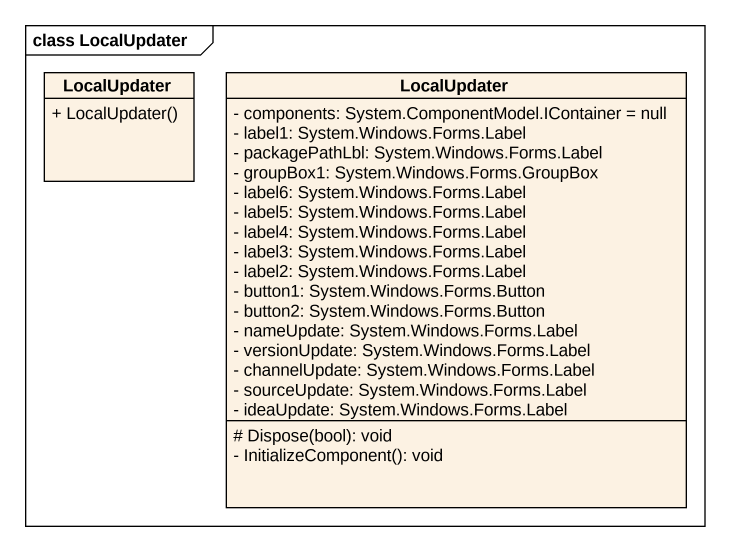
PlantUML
@startuml
mainframe class LocalUpdater
hide circle
hide empty members
skinparam classAttributeIconSize 0
class LocalUpdater {
  + LocalUpdater()
}
class "LocalUpdater" as LocalUpdater_2 {
  - components: System.ComponentModel.IContainer = null
  - label1: System.Windows.Forms.Label
  - packagePathLbl: System.Windows.Forms.Label
  - groupBox1: System.Windows.Forms.GroupBox
  - label6: System.Windows.Forms.Label
  - label5: System.Windows.Forms.Label
  - label4: System.Windows.Forms.Label
  - label3: System.Windows.Forms.Label
  - label2: System.Windows.Forms.Label
  - button1: System.Windows.Forms.Button
  - button2: System.Windows.Forms.Button
  - nameUpdate: System.Windows.Forms.Label
  - versionUpdate: System.Windows.Forms.Label
  - channelUpdate: System.Windows.Forms.Label
  - sourceUpdate: System.Windows.Forms.Label
  - ideaUpdate: System.Windows.Forms.Label
  # Dispose(bool): void
  - InitializeComponent(): void
}
@enduml
